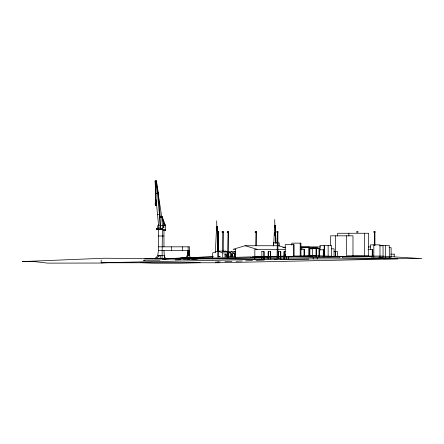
<?xml version="1.0" encoding="UTF-8"?>
<svg xmlns="http://www.w3.org/2000/svg" width="444" height="444" viewBox="0 0 444 444"><rect width="100%" height="100%" fill="white"/><g stroke="black" fill="none" stroke-linecap="round" stroke-linejoin="round"><path stroke-width="0.67" d="M274.764 225.846L274.658 225.463L274.653 226.096M217.71 257.054L218.176 231.862M222.522 251.615L222.894 231.862M228.049 231.901L227.594 257.731L228.505 257.731L228.41 231.901M255.722 245.499L255.96 231.901M374.298 245.499L374.564 231.862M216.661 230.258L216.75 226.856M274.531 235.775L274.62 232.373M274.758 226.934L274.797 225.552M215.312 252.697L216.611 226.856L217.194 226.834L216.611 226.856M273.632 245.976L274.653 225.552M155.528 204.423A1.332 0.4 -90 0 1 155.528 205.677L155.472 204.423M155.456 205.45L155.922 205.655L155.905 204.423M188.495 255.139L188.878 250.571M188.667 254.484L188.939 251.221M189.066 255.788L189.499 250.571M189.177 255.788L189.616 246.825L158.453 246.825M158.453 229.62L158.453 250.571L157.714 255.478L164.313 255.478L164.313 258.902M158.453 225.646L158.68 224.353M186.524 257.559L186.852 255.788L189.771 255.788L190.104 257.559M187.146 257.559L187.473 255.788M216.678 227.311L216.678 226.762M155.594 193.534L155.117 181.141L156.382 180.869L158.164 192.208L159.884 213.092L160.473 228.788M155.239 181.174L155.139 181.446L156.41 181.174L155.239 181.174L155.211 180.869M156.094 199.595L158.958 229.248L160.317 229.248L159.424 214.419L156.382 180.869M158.164 192.208L157.703 193.534L156.122 193.534M159.884 213.092L159.424 214.419L157.315 214.419M275.336 225.491L275.43 226.751L275.469 225.513L275.13 225.497L275.019 226.19L275.347 226.629M155.922 205.655L155.517 205.594M216.716 226.751L216.711 227.384M216.55 227.467L216.544 228.727L216.683 227.489L216.345 227.456L216.178 228.149L216.472 228.588M274.597 226.185L274.592 227.445M155.961 204.423A1.332 0.4 -90 0 1 155.961 205.677L155.888 205.45M212.665 258.902L212.665 252.919L217.699 251.121L225.674 251.121L230.708 252.919L230.708 253.502L234.737 253.502L235.697 252.159M155.511 258.902L155.511 258.153L157.676 255.788L160.245 255.788L160.245 258.902M156.971 258.902L156.971 258.153L159.135 255.788M224.414 251.57L225.674 251.121M285.575 247.813L278.604 245.737L245.077 245.737L233.033 249.328L235.77 249.328M233.988 252.014L235.337 251.809M162.321 259.091L183.078 257.825L213.225 256.832M163.686 259.074L170.59 258.708M171.972 258.636L177.495 258.347M180.258 258.197L185.781 257.909M189.233 257.725L196.137 257.365L188.561 257.753M171.345 258.636L177.544 258.314M180.297 258.175L185.808 257.892M108.708 262.62L100.666 263.042L47.797 263.131L35.304 261.699L22.2 261.594L104.162 258.23L184.254 258.957L237.773 258.153L290.964 256.815L316.655 255.694L342.885 256.71L355.65 256.11L381.563 256.077L421.8 258.602L383.466 258.785M236.014 261.283L242.202 261.005M245.643 260.85L252.519 260.545M255.96 260.389L264.202 260.056M215.262 262.127L220.107 261.932M224.947 261.738L231.868 261.455M183.6 259.046L250.721 256.865M175.214 259.956L180.736 259.757M187.64 259.507L189.71 259.429M191.78 259.357L197.308 259.152M277.261 256.355L250.743 257.287L263.203 256.932M274.47 259.707L277.206 259.612M279.948 259.518L308.752 259.141M183.078 257.825L213.209 256.848M228.244 256.366L235.731 256.133M144.872 260.24L143.49 260.284L160.04 260.19M265.973 256.854L275.663 256.577M281.896 256.399L285.353 256.305M200.194 262.632L180.547 263.131L153.474 263.131L140.371 262.632M101.188 260.19L101.188 262.759L281.019 258.902M101.188 262.759L218.054 262.759L397.885 258.902L144.755 258.902M252.087 256.843L285.442 256.249M277.955 256.343L285.559 256.216M293.85 256.077L316.655 255.694M277.944 256.349L285.437 256.238M155.117 181.141L156.288 181.141M155.528 205.677L155.961 205.677M159.607 213.581L159.951 216.306L162.182 216.306L163.864 225.646M162.182 217.266L159.951 217.266L159.951 216.306M274.731 219.564L274.847 225.552M216.683 220.846L216.8 226.834M274.653 225.574L275.241 225.552M159.041 225.646L157.698 225.646L157.698 228.649M159.773 225.646L165.49 225.646L162.182 216.666M163.12 226.601L163.886 226.601L163.886 227.633L163.12 227.633M156.432 229.62L156.432 228.599L157.803 228.599M158.269 228.649L156.976 228.649L156.976 229.62M156.432 229.559L165.346 229.62L165.346 230.347M163.431 230.347L165.656 230.347L165.656 225.047L163.803 225.047L163.803 225.646M217.31 231.901L218.803 231.901M222.028 231.901L223.521 231.901M227.206 231.901L228.699 231.901M255.117 231.901L256.61 231.901M276.645 231.901L278.138 231.901M356.576 231.901L358.075 231.901M373.693 231.901L375.191 231.901M217.31 232.029L217.776 232.029M217.937 232.029L218.803 232.029M222.028 232.029L222.494 232.029M222.655 232.029L223.521 232.029M227.206 232.029L227.672 232.029M227.833 232.029L228.699 232.029M255.117 232.029L255.578 232.029M255.744 232.029L256.61 232.029M276.645 232.029L277.112 232.029M277.272 232.029L278.138 232.029M356.576 232.029L357.043 232.029M357.209 232.029L358.075 232.029M373.693 232.029L374.159 232.029M374.325 232.029L375.191 232.029M158.453 236.014L163.953 236.014M380.153 245.471L389.305 245.471L389.305 257.731M379.67 245.754L383.055 245.754L383.055 257.132L371.095 257.132M300.644 246.931L320.64 246.931M368.231 246.931L370.302 246.931M282.845 247.28L285.592 247.28M300.71 247.28L317.21 247.28L317.21 248.646M389.072 247.685L391.114 247.685L391.114 257.065M313.409 248.268L319.469 248.268L319.469 256.776M310.079 248.34L316.566 248.34L316.566 256.776M309.562 248.801L312.326 248.801L312.326 256.538L289.327 256.538M331.313 248.807L334.071 248.807L334.071 256.538M300.499 249.212L304.54 249.212L304.54 256.538M285.17 249.328L254.834 249.328L254.834 258.902M368.026 249.561L372.738 249.561L372.738 256.538L328.438 256.538M319.552 249.8L323.798 249.8L323.798 256.776M158.453 250.571L189.616 250.571M333.988 251.448L337.351 251.448L337.351 256.538M261.721 251.576L264.047 251.576L264.047 258.902M285.259 251.576L284.038 251.576L284.038 258.902M226.634 251.709L235.337 251.709M217.699 251.121L222.733 252.919L230.708 252.919M224.819 254.223L226.212 254.223L226.212 256.898M235.758 254.223L234.371 254.223L234.371 256.227M390.748 254.14L394.294 254.14M310.079 256.776L331.518 256.776L331.518 245.399L320.03 245.399L320.03 250.083M378.849 257.731L391.114 257.731M155.511 258.153L156.971 258.153M347.38 255.783L368.553 255.949M285.209 256.904L339.943 257.742L339.943 256.543M394.2 258.569L342.441 257.781L342.441 256.565M156.432 228.599L157.814 228.671M245.077 245.737L257.115 249.328M161.805 228.799L161.649 229.509M157.831 228.799L157.681 229.509M231.285 251.709L234.737 253.502M164.258 256.732L165.562 258.153L165.562 258.902M217.177 228.038L217.083 226.779L217.36 227.544M162.354 219.247L164.646 225.047M275.263 225.524L275.374 225.824M274.814 226.512L274.392 226.174L274.386 227.433L274.52 226.201M156.471 182.911L156.788 184.959M156.998 186.319L157.209 187.684M157.42 189.044L157.631 190.409M157.842 191.775L161.644 216.306L162.421 225.646M158.996 227.422L159.113 228.788M155.339 182.556L155.644 186.691M163.953 250.571L164.313 255.478M188.217 250.571L188.567 255.788M188.434 255.788L188.084 246.825M187.723 252.525L187.945 255.788M187.462 250.571L187.812 255.788M275.308 226.934L276.129 243.257M217.26 228.216L218.426 251.337M275.119 226.257L275.563 243.257M217.055 226.856L217.693 251.337M374.903 231.901L374.952 245.499M277.85 231.901L277.944 257.731L277.034 257.731L277.511 231.862M256.371 245.499L256.377 231.862M223.232 231.901L223.304 251.615M218.515 231.901L218.609 257.054M394.2 254.14L394.2 256.671M385.631 245.471L385.631 257.731M379.986 257.132L379.986 244.872L370.407 244.872L370.407 249.639M373.826 244.872L373.826 257.132M372.239 249.561L372.239 256.538M368.625 256.538L368.625 233.261L337.656 233.261L337.656 236.003M364.668 233.261L364.668 256.538M352.98 256.538L352.98 235.82L330.569 235.82L330.569 245.488M348.862 233.261L348.862 236.003M346.647 235.82L346.647 255.844M335.553 251.448L335.553 256.538M335.381 235.82L335.381 251.704M335.37 251.448L335.37 256.538M328.149 245.399L328.149 256.776M324.531 245.399L324.531 256.776M324.164 245.399L324.164 256.776M323.299 249.8L323.299 256.776M318.97 248.268L318.97 256.776M317.21 257.537L317.21 258.902M316.028 248.34L316.028 256.776M313.231 247.28L313.231 248.646M313.231 257.537L313.231 258.902M309.862 248.801L309.862 256.538M309.612 248.801L309.612 256.538M309.39 256.538L309.39 247.086L301.926 247.086L301.926 249.112M308.769 247.086L308.769 256.538M304.04 249.212L304.04 256.538M300.954 256.538L300.954 243.146L291.797 243.146L291.797 245.155M300.2 243.146L300.2 256.538M294.1 256.538L294.1 244.594L285.237 244.594L285.237 256.538M293.367 244.594L293.367 256.538M288.361 256.848L288.361 258.902M286.363 256.904L286.363 258.902M286.247 256.904L286.247 258.902M285.209 254.14L285.209 256.216M284.154 251.576L284.154 258.902M280.802 258.902L280.802 251.576L278.477 251.576L278.477 258.902M280.686 251.576L280.686 258.902M279.198 246.02L279.198 242.862L273.326 242.862L273.326 245.538M278.593 251.576L278.593 258.902M277.789 242.862L277.789 246.02M270.485 258.902L270.485 251.576L268.165 251.576L268.165 258.902M270.368 251.576L270.368 258.902M268.276 251.576L268.276 258.902M263.93 251.576L263.93 258.902M261.838 251.576L261.838 258.902M235.314 249.328L235.314 258.902M234.543 254.223L234.543 256.227M232.273 256.227L232.273 254.223L230.88 254.223L230.88 256.227M232.101 254.223L232.101 256.227M231.052 254.223L231.052 256.227M228.793 256.227L228.793 254.223L227.572 254.223L227.572 256.898M226.04 254.223L226.04 256.898M224.991 254.223L224.991 256.898M222.733 252.919L222.733 256.91M218.054 261.472L218.054 262.759M182.367 246.825L182.367 250.571M171.584 246.825L171.584 250.571M163.953 229.62L163.953 246.825M163.769 226.601L163.769 227.633M163.231 226.601L163.231 227.633M162.815 225.646L162.815 228.649L161.522 228.649L161.522 229.62M162.421 229.62L162.06 258.902M162.093 228.649L162.093 229.62M157.548 228.649L157.548 229.62M156.088 181.446L156.083 204.423M155.372 181.446L155.372 202.764M155.35 202.764L155.35 204.423M216.822 226.917L216.611 227.378L216.822 226.917M217.194 227.034C217.149 229.315 217.976 226.373 217.194 227.034M220.058 256.626L218.687 256.671L220.063 256.621M156.233 202.764L155.195 202.764L155.195 204.423L156.233 204.423L156.233 202.764"/></g></svg>
